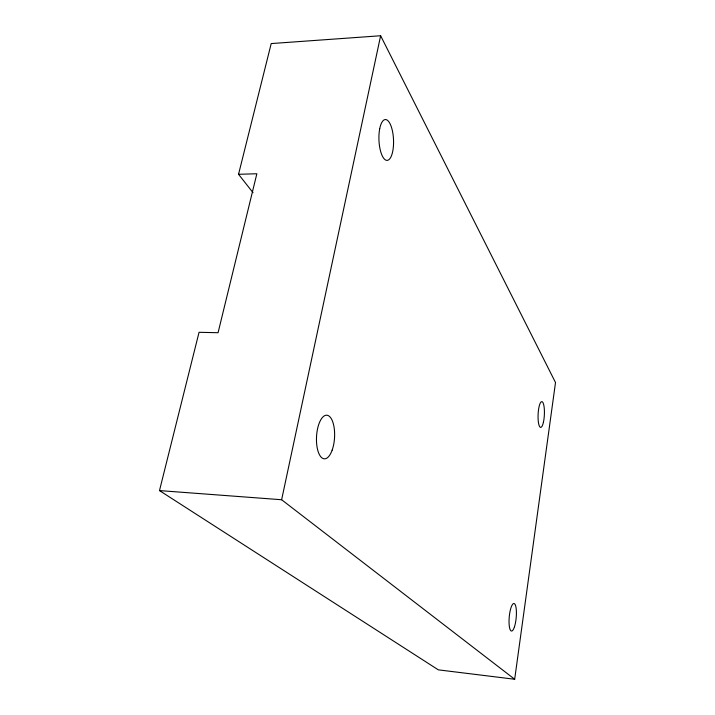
<?xml version="1.0" encoding="UTF-8"?>
<svg xmlns="http://www.w3.org/2000/svg" width="715" height="715" viewBox="0 0 715 715"><rect width="100%" height="100%" fill="white"/><g stroke="black" fill="none" stroke-linecap="round" stroke-linejoin="round"><path stroke-width="1.07" d="M238.542 174.299L256.855 173.754L218.066 332.716L199.047 332.305L159.49 490.588L438.313 669.848L514.675 679.25L555.51 382.534L380.63 35.75L271.208 43.57L238.542 174.299L253.03 192.675M514.675 679.25L281.63 499.74L380.63 35.75M159.49 490.588L281.63 499.74M543.4 422.342A12.888 3.137 -87.4 0 0 542.193 401.741A12.888 3.137 -87.4 0 0 538.127 419.437A12.888 3.137 -87.4 0 0 543.4 422.342M514.487 626.733A13.835 3.495 -84.9 0 0 514.648 603.853A13.835 3.495 -84.9 0 0 509.035 621.219A13.835 3.495 -84.9 0 0 514.487 626.733M332.162 450.11A21.834 9.018 -86.8 0 0 327.631 415.361A21.834 9.018 -86.8 0 0 316.843 445.579A21.834 9.018 -86.8 0 0 332.162 450.11M379.71 128.772A20.44 7.284 87.5 0 0 386.583 160.357A20.44 7.284 87.5 0 0 392.392 130.756A20.44 7.284 87.5 0 0 379.71 128.772"/></g></svg>
